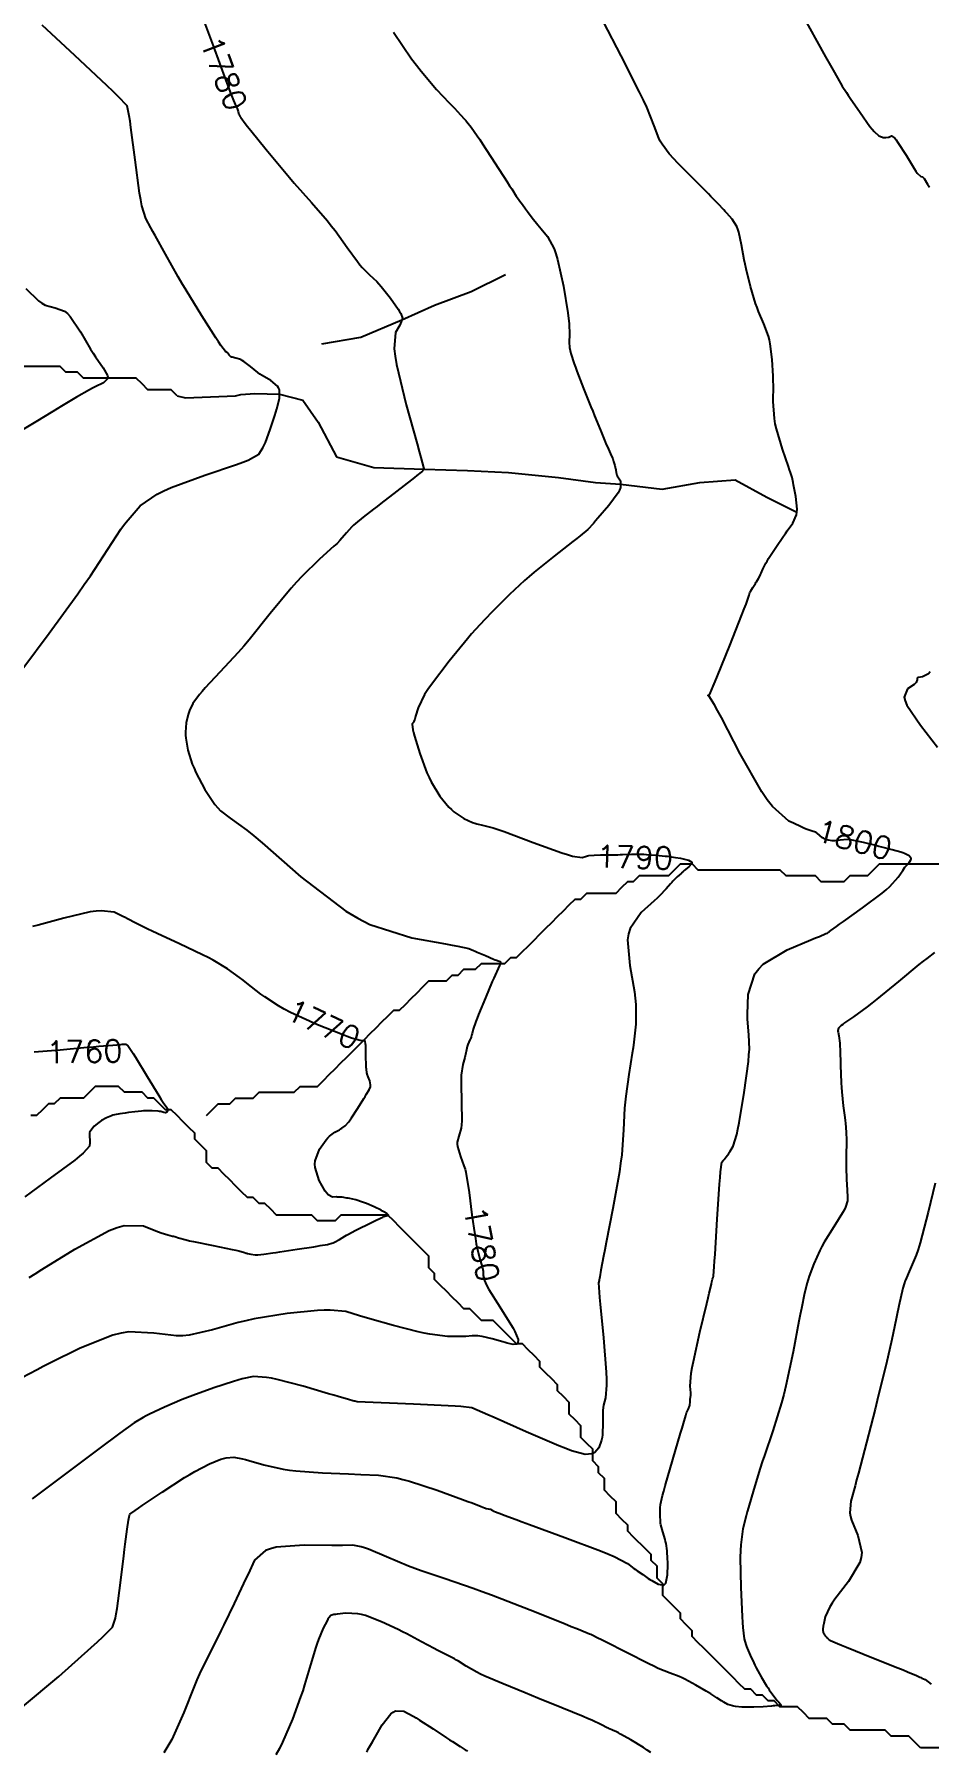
# Model space of a CAD drawing. Header units: metres. Extents: x 68 to 838477, y 94 to 1191015.
# Drawn here: x 838164.5 to 838317.3, y 1189919.7 to 1190212.8 of the extents above; entities that cross this region are included whole.
import ezdxf

# ---------------------------------------------------------------- set-up
doc = ezdxf.new("R2010")
doc.units = ezdxf.units.M
doc.header["$LTSCALE"] = 0.3
doc.layers.add('COTAS 10', color=1, linetype='Continuous')
doc.layers.add('DRENAJE', color=5, linetype='Continuous', lineweight=25)
doc.styles.get("Standard").update_dxf_attribs({"font": 'simplex.shx'})

msp = doc.modelspace()

# ---------------------------------------------------------------- linework, layer by layer
at = {"layer": 'COTAS 10'}
for points, elevation in [([(838192.97, 1190216.34), (838195.05, 1190210.83), (838197.19, 1190204.93), (838197.63, 1190203.75), (838198, 1190202.76), (838198.79, 1190200.83), (838199.08, 1190200.26), (838199.14, 1190200.12), (838199.18, 1190200), (838199.28, 1190199.66), (838199.36, 1190199.36), (838199.39, 1190199.26), (838199.44, 1190199.16), (838199.66, 1190198.74), (838199.77, 1190198.59), (838200.5, 1190197.6), (838200.93, 1190197.05), (838201.46, 1190196.39), (838204.08, 1190193.15), (838207.21, 1190189.38), (838208.05, 1190188.38), (838208.89, 1190187.41), (838211.84, 1190184.07), (838214.54, 1190180.96), (838215.21, 1190180.13), (838215.86, 1190179.3), (838217.95, 1190176.43), (838219.69, 1190174.01), (838220.11, 1190173.47), (838220.51, 1190172.99), (838221.76, 1190171.74), (838222.97, 1190170.59), (838223.35, 1190170.18), (838223.74, 1190169.73), (838225.3, 1190167.77), (838226.64, 1190165.89), (838226.89, 1190165.5), (838227.09, 1190165.15), (838227.37, 1190164.35), (838227.16, 1190163.7), (838227.04, 1190163.45), (838226.9, 1190163.17), (838226.2, 1190161.89), (838225.95, 1190159.09), (838226.1, 1190157.85), (838226.34, 1190156.41), (838228.01, 1190149.51), (838229.86, 1190142.87), (838230.21, 1190141.59), (838230.5, 1190140.55), (838230.98, 1190138.81), (838231.03, 1190138.67), (838231.04, 1190138.64), (838231.05, 1190138.62), (838231.09, 1190138.57), (838231.1, 1190138.54), (838231.09, 1190138.52), (838231.08, 1190138.5), (838230.99, 1190138.42), (838230.86, 1190138.3), (838230.82, 1190138.26), (838230.77, 1190138.22), (838230.58, 1190138.06), (838229.82, 1190137.45), (838229.41, 1190137.13), (838228.91, 1190136.74), (838226.42, 1190134.79), (838223.69, 1190132.66), (838223.04, 1190132.16), (838222.44, 1190131.69), (838220.65, 1190130.34), (838219.33, 1190129.26), (838219.01, 1190128.97), (838218.71, 1190128.68), (838217.83, 1190127.65), (838216.67, 1190126.34), (838216.2, 1190125.88), (838215.67, 1190125.37), (838213.22, 1190123.17), (838210.19, 1190120.24), (838209.29, 1190119.26), (838208.36, 1190118.22), (838204.78, 1190113.87), (838201.19, 1190109.42), (838200.25, 1190108.3), (838199.33, 1190107.25), (838196.2, 1190103.87), (838193.68, 1190101.21), (838193.15, 1190100.6), (838192.68, 1190100.05), (838191.58, 1190098.54), (838191, 1190097.34), (838190.87, 1190096.99), (838190.75, 1190096.62), (838190.4, 1190095.22), (838190.29, 1190093.61), (838190.31, 1190093.11), (838190.35, 1190092.59), (838190.71, 1190090.53), (838191.47, 1190088.17), (838191.77, 1190087.46), (838192.1, 1190086.73), (838193.62, 1190083.86), (838195.35, 1190081.27), (838195.83, 1190080.7), (838196.29, 1190080.2), (838197.94, 1190078.95), (838200.77, 1190076.91), (838201.98, 1190075.92), (838203.39, 1190074.75), (838210, 1190068.95), (838217.67, 1190063.08), (838219.74, 1190061.86), (838221.78, 1190060.81), (838228.96, 1190058.49), (838234.72, 1190057.49), (838235.87, 1190057.28), (838236.83, 1190057.1), (838238.69, 1190056.68), (838239.5, 1190056.35), (838239.79, 1190056.22), (838240.12, 1190056.08), (838241.55, 1190055.46), (838242.91, 1190054.88), (838243.19, 1190054.77), (838243.42, 1190054.67), (838243.91, 1190054.51), (838244.07, 1190054.46), (838244.09, 1190054.43), (838244.11, 1190054.41), (838244.13, 1190054.26), (838244.05, 1190054.01), (838244.01, 1190053.91), (838243.96, 1190053.8), (838243.71, 1190053.28), (838243.19, 1190052.14), (838242.97, 1190051.63), (838242.71, 1190051.05), (838241.53, 1190048.25), (838240.35, 1190045.4), (838240.11, 1190044.78), (838239.9, 1190044.24), (838239.44, 1190042.91), (838239.25, 1190042.18), (838239.21, 1190042.02), (838239.17, 1190041.88), (838239.08, 1190041.53), (838238.98, 1190041.26), (838238.95, 1190041.17), (838238.9, 1190041.08), (838238.71, 1190040.71), (838238.51, 1190040.26), (838238.46, 1190040.12), (838238.42, 1190039.97), (838238.3, 1190039.38), (838238.15, 1190038.6), (838238.08, 1190038.34), (838238.01, 1190038.06), (838237.68, 1190036.85), (838237.41, 1190035.04), (838237.38, 1190034.37), (838237.37, 1190033.64), (838237.46, 1190030.38), (838237.52, 1190027.24), (838237.48, 1190026.57), (838237.42, 1190025.99), (838237.02, 1190024.63), (838236.71, 1190023.62), (838236.72, 1190023.26), (838236.77, 1190022.87), (838237.26, 1190021.18), (838237.86, 1190019.59), (838237.97, 1190019.27), (838238.06, 1190019), (838238.21, 1190018.46), (838238.75, 1190015.01), (838239.24, 1190011.18), (838239.57, 1190008.92), (838239.82, 1190007.16), (838239.97, 1190006.26), (838240.12, 1190005.47), (838240.63, 1190003.43), (838241.02, 1190002.17), (838241.08, 1190001.88), (838241.13, 1190001.6), (838241.15, 1190000.81), (838241.41, 1190000), (838241.54, 1189999.61), (838241.81, 1189999.07), (838242.15, 1189998.45), (838244, 1189995.48), (838245.9, 1189992.47), (838246.27, 1189991.83), (838246.58, 1189991.26), (838247.14, 1189989.91), (838247.09, 1189989.28), (838247.02, 1189989.18), (838246.91, 1189989.1), (838246.3, 1189989.06), (838245.27, 1189989.29), (838244.9, 1189989.39), (838244.49, 1189989.49), (838242.72, 1189989.99), (838240.97, 1189990.42), (838240.58, 1189990.49), (838240.23, 1189990.53), (838239.28, 1189990.51), (838238.2, 1189990.41), (838237.77, 1189990.39), (838237.28, 1189990.39), (838235.04, 1189990.44), (838232.03, 1189990.79), (838231.06, 1189990.97), (838230.04, 1189991.19), (838225.84, 1189992.28), (838221.81, 1189993.46), (838220.03, 1189993.97), (838217.67, 1189994.66), (838215.02, 1189994.93), (838214, 1189994.91), (838212.86, 1189994.86), (838207.67, 1189994.32), (838202.06, 1189993.41), (838200.64, 1189993.12), (838199.29, 1189992.81), (838194.9, 1189991.55), (838190.93, 1189990.63), (838189.85, 1189990.54), (838188.76, 1189990.51), (838184.9, 1189991.01), (838180.64, 1189991.2), (838179.31, 1189990.98), (838177.91, 1189990.64), (838172.33, 1189988.44), (838167.14, 1189985.85), (838165.99, 1189985.27), (838164.97, 1189984.75), (838162.33, 1189983.34)], 1780), ([(838162.49, 1189927.19), (838168.65, 1189932.36), (838174.18, 1189937.29), (838175.28, 1189938.28), (838176.18, 1189939.12), (838177.87, 1189940.78), (838178.35, 1189942.31), (838178.49, 1189943.06), (838178.64, 1189943.95), (838179.22, 1189948.34), (838179.76, 1189952.98), (838179.89, 1189954.03), (838180.01, 1189954.97), (838180.34, 1189957.51), (838180.58, 1189959.04), (838180.64, 1189959.34), (838180.69, 1189959.59), (838180.82, 1189960.06), (838181.73, 1189960.72), (838182.27, 1189961.09), (838182.93, 1189961.54), (838186.34, 1189963.84), (838190.15, 1189966.31), (838191.06, 1189966.86), (838191.91, 1189967.36), (838194.44, 1189968.69), (838196.37, 1189969.44), (838196.83, 1189969.58), (838197.26, 1189969.68), (838198.58, 1189969.78), (838200.04, 1189969.52), (838200.57, 1189969.39), (838201.15, 1189969.24), (838203.7, 1189968.51), (838206.99, 1189967.77), (838208.05, 1189967.61), (838209.16, 1189967.47), (838213.7, 1189967.13), (838218.17, 1189966.95), (838220.25, 1189966.86), (838223.3, 1189966.73), (838226.4, 1189966.27), (838227.44, 1189966.02), (838228.57, 1189965.72), (838233.3, 1189964.17), (838237.65, 1189962.59), (838238.53, 1189962.26), (838239.28, 1189961.98), (838240.83, 1189961.38), (838241.4, 1189961.14), (838241.54, 1189961.1), (838241.66, 1189961.06), (838242.02, 1189960.98), (838242.28, 1189960.94), (838242.35, 1189960.92), (838242.41, 1189960.9), (838242.6, 1189960.8), (838242.81, 1189960.68), (838242.88, 1189960.65), (838242.96, 1189960.61), (838243.28, 1189960.49), (838243.72, 1189960.32), (838243.88, 1189960.26), (838244.04, 1189960.2), (838244.74, 1189959.92), (838246.8, 1189959.15), (838247.83, 1189958.77), (838249.05, 1189958.32), (838255.09, 1189956.11), (838261.19, 1189953.79), (838262.45, 1189953.28), (838263.52, 1189952.82), (838265.83, 1189951.62), (838266.89, 1189950.82), (838267.17, 1189950.61), (838267.45, 1189950.41), (838268.4, 1189949.74), (838269.36, 1189949.11), (838269.65, 1189948.93), (838269.94, 1189948.75), (838271.07, 1189948.11), (838272.02, 1189947.96), (838272.21, 1189948.1), (838272.37, 1189948.31), (838272.65, 1189949.72), (838272.69, 1189951.5), (838272.68, 1189951.95), (838272.67, 1189952.38), (838272.58, 1189953.79), (838272.39, 1189955.06), (838272.31, 1189955.42), (838272.23, 1189955.77), (838271.87, 1189957.03), (838271.53, 1189958.23), (838271.47, 1189958.54), (838271.43, 1189958.84), (838271.37, 1189959.85), (838271.4, 1189960.72), (838271.41, 1189960.93), (838271.41, 1189961.13), (838271.45, 1189961.74), (838271.79, 1189963.24), (838271.99, 1189963.99), (838272.25, 1189964.9), (838273.56, 1189969.4), (838274.89, 1189973.89), (838275.16, 1189974.78), (838275.37, 1189975.53), (838275.77, 1189976.94), (838275.9, 1189977.38), (838275.94, 1189977.5), (838275.99, 1189977.62), (838276.21, 1189978.06), (838276.41, 1189978.5), (838276.44, 1189978.62), (838276.47, 1189978.75), (838276.51, 1189979.19), (838276.51, 1189979.58), (838276.52, 1189979.67), (838276.53, 1189979.76), (838276.59, 1189979.99), (838276.63, 1189980.4), (838276.63, 1189980.59), (838276.62, 1189980.82), (838276.53, 1189981.94), (838276.7, 1189984.17), (838276.85, 1189985.1), (838277.06, 1189986.17), (838278.18, 1189991.18), (838279.34, 1189996.03), (838279.58, 1189997), (838279.77, 1189997.8), (838280.13, 1189999.36), (838280.22, 1189999.79), (838280.25, 1189999.89), (838280.27, 1189999.98), (838280.28, 1190000), (838280.34, 1190000.21), (838280.41, 1190000.39), (838280.42, 1190000.44), (838280.44, 1190000.5), (838280.49, 1190000.72), (838280.62, 1190002.35), (838280.69, 1190003.3), (838280.76, 1190004.46), (838281.14, 1190010.45), (838281.53, 1190016.43), (838281.62, 1190017.59), (838281.71, 1190018.54), (838281.94, 1190020.18), (838282.16, 1190020.47), (838282.24, 1190020.57), (838282.32, 1190020.67), (838282.68, 1190021.11), (838283.1, 1190021.69), (838283.23, 1190021.88), (838283.36, 1190022.08), (838283.87, 1190022.95), (838284.48, 1190024.93), (838284.68, 1190025.84), (838284.89, 1190026.91), (838285.75, 1190032.08), (838286.45, 1190037.37), (838286.56, 1190038.51), (838286.63, 1190039.51), (838286.56, 1190041.95), (838286.36, 1190043.94), (838286.33, 1190044.65), (838286.33, 1190045.44), (838286.43, 1190048.85), (838287.57, 1190052.37), (838288.22, 1190053.23), (838289.01, 1190054.02), (838293.08, 1190056.46), (838297.14, 1190058.15), (838297.93, 1190058.48), (838298.58, 1190058.75), (838299.71, 1190059.22), (838299.89, 1190059.29), (838299.93, 1190059.31), (838299.97, 1190059.33), (838300.1, 1190059.41), (838300.24, 1190059.51), (838300.29, 1190059.55), (838300.33, 1190059.59), (838300.54, 1190059.76), (838301.51, 1190060.46), (838302.04, 1190060.84), (838302.68, 1190061.3), (838305.93, 1190063.61), (838309.29, 1190066.14), (838310, 1190066.73), (838310.62, 1190067.28), (838312.04, 1190068.88), (838312.81, 1190070.03), (838313.01, 1190070.3), (838313.2, 1190070.55), (838313.85, 1190071.26), (838314.23, 1190071.8), (838314.26, 1190071.94), (838314.24, 1190072.07), (838313.9, 1190072.49), (838313.11, 1190072.89), (838312.82, 1190073), (838312.49, 1190073.11), (838311.04, 1190073.53), (838309.27, 1190073.98), (838308.75, 1190074.12), (838308.21, 1190074.26), (838306.12, 1190074.79), (838304.18, 1190075.19), (838303.73, 1190075.25), (838303.32, 1190075.28), (838302.13, 1190075.21), (838301.23, 1190075.07), (838301, 1190075.06), (838300.78, 1190075.06), (838300.06, 1190075.17), (838299.44, 1190075.42), (838299.29, 1190075.5), (838299.14, 1190075.6), (838298.66, 1190076), (838298.2, 1190076.39), (838298.06, 1190076.48), (838297.91, 1190076.55), (838297.33, 1190076.74), (838296.34, 1190077.08), (838295.94, 1190077.25), (838295.48, 1190077.45), (838294.15, 1190078.08), (838293.35, 1190078.45), (838290.57, 1190080.95), (838289.69, 1190082.09), (838288.78, 1190083.43), (838285.08, 1190089.91), (838281.84, 1190096.16), (838281.2, 1190097.35), (838280.68, 1190098.31), (838279.73, 1190099.84), (838279.57, 1190099.86), (838279.56, 1190099.87), (838279.55, 1190099.88), (838279.59, 1190099.93), (838279.71, 1190100), (838279.74, 1190100.02), (838279.77, 1190100.04), (838279.87, 1190100.14), (838280.45, 1190101.48), (838280.79, 1190102.29), (838281.19, 1190103.28), (838283.27, 1190108.45), (838285.34, 1190113.65), (838285.74, 1190114.68), (838286.06, 1190115.52), (838286.6, 1190117.05), (838286.72, 1190117.46), (838286.79, 1190117.6), (838286.86, 1190117.75), (838287.23, 1190118.36), (838287.65, 1190119), (838287.75, 1190119.17), (838287.85, 1190119.33), (838288.18, 1190119.86), (838288.47, 1190120.41), (838288.55, 1190120.58), (838288.63, 1190120.76), (838288.92, 1190121.46), (838289.44, 1190122.48), (838289.66, 1190122.86), (838289.92, 1190123.28), (838291.14, 1190125.15), (838292.46, 1190127.09), (838292.79, 1190127.56), (838293.1, 1190128), (838294.07, 1190129.34), (838294.67, 1190130.73), (838294.74, 1190131.2), (838294.77, 1190131.71), (838294.56, 1190133.88), (838294.18, 1190135.86), (838294.1, 1190136.25), (838294.04, 1190136.56), (838293.93, 1190137.15), (838293.66, 1190137.97), (838293.5, 1190138.44), (838293.3, 1190139.01), (838292.26, 1190141.95), (838291.24, 1190145.41), (838291.05, 1190146.31), (838290.9, 1190147.18), (838290.71, 1190150.09), (838290.73, 1190152.86), (838290.71, 1190153.64), (838290.69, 1190154.42), (838290.54, 1190157.27), (838290.19, 1190159.95), (838290.04, 1190160.62), (838289.87, 1190161.26), (838289.09, 1190163.35), (838288.18, 1190165.48), (838287.93, 1190166.15), (838287.69, 1190166.87), (838286.83, 1190169.75), (838286.08, 1190172.75), (838285.91, 1190173.54), (838285.75, 1190174.3), (838285.29, 1190176.88), (838284.82, 1190179.04), (838284.65, 1190179.54), (838284.47, 1190179.99), (838283.68, 1190181.27), (838282.77, 1190182.28), (838282.51, 1190182.56), (838282.24, 1190182.84), (838281.27, 1190183.89), (838280.07, 1190185.14), (838279.66, 1190185.55), (838279.22, 1190185.99), (838277.37, 1190187.83), (838275.43, 1190189.77), (838274.95, 1190190.27), (838274.48, 1190190.75), (838272.95, 1190192.39), (838271.71, 1190194.06), (838271.41, 1190194.56), (838271.14, 1190195.09), (838270.34, 1190197.17), (838269.09, 1190200.35), (838268.53, 1190201.58), (838267.88, 1190202.95), (838264.75, 1190209.14), (838261.72, 1190214.93)], 1800), ([(838162.54, 1190104.48), (838167.02, 1190110.52), (838171.9, 1190117.24), (838173.03, 1190118.85), (838174.07, 1190120.35), (838177.02, 1190124.86), (838179.29, 1190128.31), (838179.9, 1190129.15), (838180.5, 1190129.92), (838182.58, 1190132.28), (838185.5, 1190134.3), (838186.62, 1190134.86), (838187.88, 1190135.43), (838193.59, 1190137.5), (838199.02, 1190139.32), (838200.11, 1190139.73), (838201.03, 1190140.1), (838202.84, 1190141.11), (838203.54, 1190142.22), (838203.75, 1190142.65), (838203.96, 1190143.13), (838204.8, 1190145.32), (838205.57, 1190147.69), (838205.75, 1190148.28), (838205.91, 1190148.84), (838206.36, 1190150.64), (838206.35, 1190152.09), (838206.21, 1190152.43), (838206.02, 1190152.75), (838204.87, 1190153.7), (838203.41, 1190154.54), (838203.03, 1190154.79), (838202.65, 1190155.05), (838201.39, 1190156.07), (838200.28, 1190156.94), (838200.01, 1190157.12), (838199.75, 1190157.26), (838198.93, 1190157.52), (838198.31, 1190157.65), (838198.18, 1190157.7), (838198.06, 1190157.76), (838197.75, 1190158.04), (838197.54, 1190158.34), (838197.47, 1190158.41), (838197.41, 1190158.47), (838197.14, 1190158.66), (838196.36, 1190159.68), (838195.96, 1190160.27), (838195.48, 1190160.99), (838193.11, 1190164.71), (838190.4, 1190169.13), (838189.71, 1190170.29), (838189.04, 1190171.42), (838186.87, 1190175.29), (838185.14, 1190178.46), (838184.75, 1190179.16), (838184.41, 1190179.78), (838183.52, 1190181.36), (838182.86, 1190183.54), (838182.66, 1190184.54), (838182.46, 1190185.71), (838181.7, 1190191.36), (838181, 1190196.9), (838180.84, 1190197.99), (838180.7, 1190198.9), (838180.33, 1190200.62), (838178.81, 1190202.22), (838177.94, 1190203.07), (838176.88, 1190204.08), (838171.43, 1190209.19), (838165.81, 1190214.4)], 1770), ([(838295.47, 1190216.49), (838299.63, 1190208.99), (838300.46, 1190207.5), (838301.15, 1190206.27), (838302.47, 1190203.97), (838303.19, 1190202.89), (838303.49, 1190202.43), (838303.85, 1190201.91), (838305.53, 1190199.44), (838307.23, 1190197.06), (838307.6, 1190196.59), (838307.92, 1190196.2), (838308.72, 1190195.46), (838309.22, 1190195.28), (838309.35, 1190195.25), (838309.48, 1190195.22), (838309.94, 1190195.18), (838310.36, 1190195.23), (838310.47, 1190195.25), (838310.57, 1190195.29), (838310.9, 1190195.46), (838311.47, 1190195.08), (838311.72, 1190194.77), (838312.01, 1190194.36), (838313.38, 1190192.16), (838314.76, 1190189.9), (838315.05, 1190189.47), (838315.31, 1190189.12), (838315.89, 1190188.55), (838316.17, 1190188.47), (838316.23, 1190188.43), (838316.29, 1190188.39), (838316.46, 1190188.17), (838317.05, 1190187.21), (838317.38, 1190186.7)], 1810), ([(838225.84, 1190213.21), (838228.94, 1190208.65), (838229.75, 1190207.55), (838230.54, 1190206.52), (838233.2, 1190203.4), (838235.37, 1190201.12), (838235.84, 1190200.62), (838236.25, 1190200.18), (838237.29, 1190199.08), (838237.97, 1190198.31), (838238.17, 1190198.09), (838238.36, 1190197.86), (838239.08, 1190196.97), (838240.14, 1190195.47), (838240.56, 1190194.85), (838241.03, 1190194.14), (838243.17, 1190190.85), (838245.24, 1190187.62), (838245.66, 1190186.96), (838246.03, 1190186.4), (838246.82, 1190185.2), (838247.21, 1190184.65), (838247.33, 1190184.49), (838247.44, 1190184.33), (838247.85, 1190183.73), (838248.36, 1190183.02), (838248.53, 1190182.78), (838248.72, 1190182.53), (838249.53, 1190181.48), (838250.48, 1190180.29), (838250.76, 1190179.95), (838251.05, 1190179.6), (838252.15, 1190178.31), (838253.26, 1190176.2), (838253.56, 1190175.33), (838253.85, 1190174.35), (838254.85, 1190169.78), (838255.6, 1190165.24), (838255.73, 1190164.28), (838255.82, 1190163.44), (838255.89, 1190161.47), (838255.83, 1190160.28), (838255.85, 1190159.94), (838255.88, 1190159.59), (838255.93, 1190159.33), (838256.14, 1190158.29), (838256.68, 1190156.56), (838256.9, 1190155.95), (838257.15, 1190155.27), (838258.29, 1190152.33), (838259.55, 1190149.22), (838259.87, 1190148.43), (838260.17, 1190147.67), (838261.17, 1190145.22), (838262, 1190143.23), (838262.19, 1190142.77), (838262.37, 1190142.35), (838262.9, 1190141.17), (838263.28, 1190140.31), (838263.37, 1190140.09), (838263.44, 1190139.88), (838263.65, 1190139.19), (838263.77, 1190138.61), (838263.79, 1190138.48), (838263.81, 1190138.35), (838263.85, 1190137.96), (838263.97, 1190137.54), (838264.04, 1190137.4), (838264.13, 1190137.24), (838264.59, 1190136.54), (838264.64, 1190135.42), (838264.47, 1190134.99), (838264.21, 1190134.5), (838262.61, 1190132.32), (838260.76, 1190130.17), (838260.35, 1190129.71), (838259.98, 1190129.29), (838259.01, 1190128.27), (838257.71, 1190127.17), (838257.14, 1190126.71), (838256.48, 1190126.18), (838253.31, 1190123.71), (838249.85, 1190120.94), (838249, 1190120.22), (838248.19, 1190119.51), (838245.68, 1190117.15), (838243.68, 1190115.14), (838243.21, 1190114.67), (838242.76, 1190114.22), (838241.43, 1190112.9), (838239.82, 1190111.14), (838239.19, 1190110.41), (838238.5, 1190109.58), (838235.34, 1190105.75), (838232.31, 1190101.79), (838231.69, 1190100.89), (838231.16, 1190100.06), (838230.04, 1190097.79), (838229.62, 1190096.38), (838229.53, 1190096.1), (838229.46, 1190095.87), (838229.31, 1190095.45), (838229.24, 1190095.32), (838229.21, 1190095.27), (838229.18, 1190095.21), (838229.04, 1190094.97), (838229.14, 1190094.04), (838229.26, 1190093.55), (838229.42, 1190092.97), (838230.33, 1190090.01), (838231.56, 1190086.7), (838231.93, 1190085.89), (838232.3, 1190085.12), (838233.74, 1190082.71), (838235.28, 1190080.83), (838235.72, 1190080.41), (838236.17, 1190080.01), (838237.83, 1190078.91), (838239.36, 1190078.22), (838239.72, 1190078.08), (838240.05, 1190077.97), (838241.04, 1190077.76), (838242.86, 1190077.28), (838243.72, 1190076.99), (838244.73, 1190076.64), (838249.68, 1190074.81), (838254.59, 1190073.04), (838255.58, 1190072.72), (838256.09, 1190072.57), (838256.41, 1190072.48), (838258.08, 1190072.24), (838258.78, 1190072.46), (838259, 1190072.5), (838259.23, 1190072.54), (838260.14, 1190072.64), (838261.17, 1190072.68), (838261.46, 1190072.69), (838261.76, 1190072.69), (838262.9, 1190072.7), (838264.16, 1190072.7), (838264.54, 1190072.71), (838264.94, 1190072.72), (838266.49, 1190072.77), (838268.13, 1190072.78), (838268.59, 1190072.77), (838269.06, 1190072.76), (838270.73, 1190072.64), (838272.26, 1190072.48), (838272.62, 1190072.44), (838272.96, 1190072.4), (838273.98, 1190072.25), (838274.84, 1190072.09), (838275.08, 1190072.04), (838275.33, 1190071.99), (838276.22, 1190071.76), (838276.78, 1190071.45), (838276.82, 1190071.33), (838276.8, 1190071.2), (838276.31, 1190070.64), (838275.49, 1190069.98), (838275.27, 1190069.8), (838275.06, 1190069.61), (838275.01, 1190069.57), (838274.61, 1190069.2), (838274.31, 1190068.92), (838273.57, 1190068.18), (838273.37, 1190067.96), (838273.16, 1190067.73), (838272.41, 1190066.87), (838271.29, 1190065.7), (838270.85, 1190065.29), (838270.36, 1190064.83), (838268.12, 1190062.86), (838266.25, 1190060.1), (838265.98, 1190059.16), (838265.83, 1190058.14), (838266.19, 1190053.78), (838267, 1190049.29), (838267.14, 1190048.18), (838267.23, 1190047.12), (838267.23, 1190043.78), (838266.88, 1190040.66), (838266.76, 1190039.74), (838266.63, 1190038.8), (838266.05, 1190035.19), (838265.51, 1190031.45), (838265.41, 1190030.42), (838265.32, 1190029.4), (838265.14, 1190025.73), (838264.82, 1190021.45), (838264.64, 1190020.04), (838264.42, 1190018.53), (838263.32, 1190012.26), (838262.17, 1190006.45), (838261.93, 1190005.22), (838261.73, 1190004.16), (838261.27, 1190001.72), (838261.07, 1190000.58), (838261.02, 1190000.33), (838260.98, 1190000.12), (838260.95, 1190000), (838260.87, 1189999.61), (838260.95, 1189997.98), (838261.03, 1189997.06), (838261.13, 1189995.94), (838261.69, 1189990.21), (838262.17, 1189984.34), (838262.23, 1189983.14), (838262.25, 1189982.12), (838262.04, 1189979.95), (838261.71, 1189978.71), (838261.65, 1189978.27), (838261.61, 1189977.79), (838261.58, 1189975.73), (838261.53, 1189973.65), (838261.47, 1189973.16), (838261.39, 1189972.72), (838260.94, 1189971.43), (838260.23, 1189970.62), (838259.98, 1189970.48), (838259.72, 1189970.37), (838258.59, 1189970.25), (838256.27, 1189970.9), (838255.25, 1189971.28), (838254.08, 1189971.75), (838248.48, 1189974.16), (838243.03, 1189976.58), (838241.93, 1189977.06), (838241.02, 1189977.46), (838239.24, 1189978.22), (838237.35, 1189978.45), (838236.37, 1189978.52), (838235.18, 1189978.59), (838229.24, 1189978.88), (838219.65, 1189979.28), (838219.25, 1189979.35), (838219.1, 1189979.38), (838218.92, 1189979.43), (838218.14, 1189979.65), (838216.4, 1189980.16), (838215.63, 1189980.39), (838214.72, 1189980.65), (838210.4, 1189981.91), (838205.96, 1189983.08), (838204.99, 1189983.28), (838204.12, 1189983.44), (838201.91, 1189983.57), (838199.97, 1189983.16), (838199.27, 1189982.96), (838198.51, 1189982.74), (838195.17, 1189981.66), (838191.58, 1189980.36), (838190.65, 1189980), (838189.74, 1189979.65), (838186.71, 1189978.35), (838184.19, 1189977.16), (838183.6, 1189976.86), (838183.07, 1189976.58), (838181.54, 1189975.67), (838179.08, 1189973.9), (838177.96, 1189973.07), (838176.64, 1189972.09), (838170.28, 1189967.32), (838164.15, 1189962.67)], 1790), ([(838163.02, 1190169.38), (838165.23, 1190167.29), (838165.79, 1190166.9), (838166.32, 1190166.58), (838168.05, 1190166.12), (838169.67, 1190165.52), (838170.14, 1190165.13), (838170.61, 1190164.63), (838172.39, 1190162), (838174.1, 1190159.06), (838174.52, 1190158.37), (838174.94, 1190157.73), (838176.26, 1190155.86), (838177, 1190154.54), (838177.04, 1190154.25), (838177.01, 1190153.98), (838176.3, 1190153.29), (838174.88, 1190152.61), (838174.4, 1190152.36), (838173.89, 1190152.08), (838171.7, 1190150.83), (838169.15, 1190149.32), (838168.4, 1190148.88), (838167.64, 1190148.42), (838164.73, 1190146.65), (838162.19, 1190145.11)], 1760), ([(838317.5, 1190103.93), (838317.21, 1190103.62), (838316.21, 1190103.1), (838315.5, 1190102.99), (838315.38, 1190102.94), (838315.29, 1190102.88), (838315.26, 1190102.58), (838315.12, 1190102.12), (838314.97, 1190101.97), (838314.76, 1190101.79), (838313.61, 1190101.06), (838313.05, 1190099.6), (838313.22, 1190098.97), (838313.54, 1190098.25), (838315.86, 1190094.83), (838318.77, 1190091.07)], 1810), ([(838163.63, 1190000.52), (838164.63, 1190001.13), (838165.8, 1190001.85), (838171.42, 1190005.34), (838177.3, 1190008.5), (838178.64, 1190009.01), (838179.84, 1190009.36), (838183.12, 1190009.34), (838185.24, 1190008.47), (838185.72, 1190008.28), (838186.15, 1190008.13), (838187.28, 1190007.78), (838188.07, 1190007.58), (838188.27, 1190007.53), (838188.47, 1190007.47), (838189.14, 1190007.24), (838190.43, 1190006.9), (838191.01, 1190006.77), (838191.7, 1190006.62), (838195.02, 1190005.94), (838198.26, 1190005.29), (838198.89, 1190005.15), (838199.42, 1190005.04), (838200.38, 1190004.78), (838200.69, 1190004.66), (838200.8, 1190004.63), (838200.93, 1190004.59), (838201.48, 1190004.47), (838202.2, 1190004.39), (838202.43, 1190004.39), (838202.68, 1190004.39), (838203.68, 1190004.47), (838205.21, 1190004.68), (838205.79, 1190004.76), (838206.44, 1190004.86), (838209.36, 1190005.31), (838212.21, 1190005.75), (838212.81, 1190005.84), (838213.34, 1190005.93), (838214.58, 1190006.12), (838215.33, 1190006.33), (838215.55, 1190006.41), (838215.77, 1190006.51), (838216.61, 1190007), (838217.55, 1190007.57), (838217.83, 1190007.74), (838218.13, 1190007.91), (838219.3, 1190008.52), (838220.57, 1190009.16), (838220.93, 1190009.33), (838221.29, 1190009.51), (838222.63, 1190010.16), (838223.76, 1190010.7), (838223.99, 1190010.81), (838224.19, 1190010.89), (838224.6, 1190011.05), (838224.76, 1190011.08), (838224.8, 1190011.08), (838224.83, 1190011.09), (838224.94, 1190011.1), (838224.96, 1190011.16), (838224.94, 1190011.19), (838224.9, 1190011.23), (838224.68, 1190011.42), (838224.18, 1190011.73), (838223.96, 1190011.85), (838223.72, 1190011.98), (838222.56, 1190012.54), (838221.25, 1190013.12), (838220.9, 1190013.25), (838220.57, 1190013.38), (838219.41, 1190013.73), (838218.38, 1190013.97), (838218.12, 1190014.02), (838217.87, 1190014.07), (838217.08, 1190014.19), (838216.39, 1190014.24), (838216.21, 1190014.24), (838216.03, 1190014.25), (838215.4, 1190014.22), (838214.68, 1190014.63), (838214.45, 1190014.9), (838214.19, 1190015.25), (838213.14, 1190017.08), (838212.45, 1190019.29), (838212.42, 1190019.87), (838212.46, 1190020.44), (838213.2, 1190022.41), (838214.33, 1190024), (838214.62, 1190024.34), (838214.9, 1190024.64), (838215.82, 1190025.34), (838216.61, 1190025.74), (838216.8, 1190025.86), (838216.99, 1190025.97), (838217.57, 1190026.38), (838218.21, 1190027.09), (838218.44, 1190027.4), (838218.68, 1190027.75), (838219.73, 1190029.39), (838220.76, 1190031.06), (838220.98, 1190031.42), (838221.18, 1190031.74), (838221.7, 1190032.52), (838221.93, 1190033.07), (838221.94, 1190033.24), (838221.94, 1190033.41), (838221.77, 1190034.1), (838221.51, 1190034.75), (838221.45, 1190034.91), (838221.4, 1190035.05), (838221.28, 1190035.45), (838221.21, 1190036.08), (838221.19, 1190036.37), (838221.18, 1190036.7), (838221.14, 1190038.29), (838221.1, 1190039.84), (838221.09, 1190040.14), (838221.07, 1190040.39), (838220.99, 1190040.84), (838220.8, 1190040.91), (838220.71, 1190040.93), (838220.61, 1190040.94), (838220.12, 1190040.97), (838218.65, 1190041.39), (838217.93, 1190041.65), (838217.08, 1190041.97), (838212.86, 1190043.66), (838208.27, 1190045.74), (838207.18, 1190046.31), (838206.17, 1190046.88), (838203.86, 1190048.44), (838203.17, 1190048.91), (838200.79, 1190050.79), (838200.16, 1190051.26), (838199.55, 1190051.72), (838197.47, 1190053.2), (838195.01, 1190054.68), (838194.16, 1190055.14), (838193.24, 1190055.61), (838189.31, 1190057.47), (838185.49, 1190059.22), (838184.63, 1190059.62), (838183.87, 1190059.98), (838181.84, 1190061), (838180.39, 1190061.76), (838179.99, 1190061.97), (838179.59, 1190062.17), (838178.12, 1190062.88), (838175.91, 1190063.14), (838175.04, 1190063.07), (838174.05, 1190062.93), (838169.55, 1190061.88), (838165.12, 1190060.68), (838164.17, 1190060.44)], 1770), ([(838318.27, 1190056), (838316.92, 1190055), (838316.3, 1190054.51), (838315.58, 1190053.93), (838312.1, 1190051.07), (838308.39, 1190048.04), (838307.52, 1190047.36), (838306.72, 1190046.74), (838304.41, 1190045.04), (838302.88, 1190043.96), (838302.58, 1190043.73), (838302.32, 1190043.53), (838301.84, 1190043.05), (838301.75, 1190042.67), (838301.76, 1190042.54), (838301.77, 1190042.39), (838301.9, 1190041.75), (838302.07, 1190040.53), (838302.1, 1190040.02), (838302.13, 1190039.44), (838302.2, 1190036.73), (838302.3, 1190033.73), (838302.34, 1190032.96), (838302.4, 1190032.23), (838302.66, 1190029.84), (838302.94, 1190027.82), (838303, 1190027.31), (838303.05, 1190026.84), (838303.17, 1190025.33), (838303.22, 1190023.97), (838303.22, 1190023.59), (838303.22, 1190023.21), (838303.18, 1190021.81), (838303.15, 1190020.25), (838303.15, 1190019.77), (838303.16, 1190019.27), (838303.24, 1190017.28), (838303.33, 1190015.43), (838303.35, 1190015.01), (838303.36, 1190014.63), (838303.39, 1190013.61), (838303.03, 1190012.48), (838302.81, 1190012.02), (838302.53, 1190011.51), (838301.06, 1190009.14), (838299.42, 1190006.5), (838299.03, 1190005.8), (838298.67, 1190005.12), (838297.61, 1190002.81), (838296.83, 1190000.7), (838296.65, 1190000.15), (838296.6, 1190000), (838296.49, 1189999.61), (838296.03, 1189997.79), (838295.52, 1189995.21), (838295.33, 1189994.19), (838295.1, 1189993.04), (838294.1, 1189987.79), (838292.87, 1189982.01), (838292.5, 1189980.53), (838292.11, 1189979.1), (838290.64, 1189974.33), (838289.19, 1189970.09), (838288.83, 1189968.99), (838288.49, 1189967.93), (838287.37, 1189964.33), (838286.47, 1189961.23), (838286.26, 1189960.47), (838286.06, 1189959.76), (838285.49, 1189957.56), (838285.15, 1189954.86), (838285.11, 1189953.84), (838285.08, 1189952.69), (838285.17, 1189947.56), (838285.39, 1189942.61), (838285.45, 1189941.59), (838285.52, 1189940.71), (838285.75, 1189938.79), (838286.05, 1189937.79), (838286.15, 1189937.49), (838286.26, 1189937.18), (838286.74, 1189935.99), (838287.36, 1189934.66), (838287.56, 1189934.26), (838287.78, 1189933.85), (838288.66, 1189932.27), (838289.57, 1189930.75), (838289.81, 1189930.39), (838290.03, 1189930.05), (838290.79, 1189929.01), (838291.4, 1189928.26), (838291.54, 1189928.1), (838291.66, 1189927.97), (838291.95, 1189927.64), (838292.03, 1189927.48), (838292, 1189927.45), (838291.96, 1189927.42), (838291.65, 1189927.37), (838290.97, 1189927.33), (838290.7, 1189927.31), (838290.39, 1189927.29), (838288.96, 1189927.19), (838287.38, 1189927.11), (838286.98, 1189927.1), (838286.59, 1189927.1), (838285.31, 1189927.11), (838284.24, 1189927.22), (838283.98, 1189927.27), (838283.73, 1189927.32), (838282.97, 1189927.59), (838282.28, 1189927.96), (838282.08, 1189928.08), (838281.87, 1189928.2), (838281.08, 1189928.72), (838280.04, 1189929.39), (838279.67, 1189929.62), (838279.26, 1189929.86), (838277.5, 1189930.89), (838275.62, 1189931.89), (838275.13, 1189932.12), (838274.66, 1189932.33), (838273.1, 1189932.92), (838271.06, 1189933.73), (838270.3, 1189934.09), (838269.44, 1189934.49), (838265.62, 1189936.42), (838262.04, 1189938.27), (838261.34, 1189938.63), (838260.77, 1189938.92), (838259.76, 1189939.43), (838259.52, 1189939.53), (838259.34, 1189939.6), (838258.94, 1189939.76), (838257.17, 1189940.47), (838256.21, 1189940.85), (838255.05, 1189941.32), (838249.18, 1189943.66), (838242.58, 1189946.22), (838240.96, 1189946.82), (838239.43, 1189947.38), (838234.65, 1189949.01), (838230.56, 1189950.4), (838229.47, 1189950.8), (838228.39, 1189951.22), (838224.65, 1189952.79), (838221.55, 1189954.09), (838220.89, 1189954.33), (838220.31, 1189954.52), (838218.91, 1189954.77), (838217.11, 1189954.72), (838216.27, 1189954.71), (838215.3, 1189954.71), (838210.56, 1189954.75), (838205.81, 1189954.41), (838204.83, 1189954.17), (838203.98, 1189953.86), (838202.1, 1189952.23), (838200.99, 1189949.85), (838200.62, 1189949.07), (838200.23, 1189948.24), (838198.6, 1189944.81), (838196.85, 1189941.2), (838196.39, 1189940.25), (838195.93, 1189939.32), (838194.33, 1189936.18), (838192.73, 1189932.83), (838192.27, 1189931.77), (838191.8, 1189930.66), (838190.03, 1189926.18), (838187.97, 1189921.61), (838187.31, 1189920.44), (838186.63, 1189919.3)], 1810), ([(838164.47, 1190039.03), (838168.89, 1190039.4), (838173.54, 1190039.81), (838174.58, 1190039.9), (838175.49, 1190039.98), (838177.88, 1190040.19), (838179.24, 1190040.3), (838179.5, 1190040.32), (838179.72, 1190040.33), (838180.13, 1190040.32), (838180.24, 1190040.27), (838180.28, 1190040.25), (838180.32, 1190040.22), (838180.46, 1190040.13), (838181.06, 1190039.26), (838181.38, 1190038.74), (838181.77, 1190038.11), (838183.76, 1190034.83), (838185.76, 1190031.55), (838186.16, 1190030.91), (838186.49, 1190030.39), (838187.11, 1190029.5), (838187.24, 1190029.34), (838187.25, 1190029.28), (838187.26, 1190029.22), (838187.21, 1190028.93), (838187.05, 1190028.69), (838186.99, 1190028.66), (838186.92, 1190028.64), (838186.6, 1190028.7), (838186.08, 1190028.84), (838185.87, 1190028.86), (838185.64, 1190028.89), (838184.61, 1190028.95), (838183.43, 1190028.96), (838183.11, 1190028.94), (838182.79, 1190028.92), (838181.66, 1190028.81), (838180.58, 1190028.66), (838180.3, 1190028.62), (838180.02, 1190028.58), (838179.07, 1190028.45), (838178.17, 1190028.26), (838177.92, 1190028.19), (838177.67, 1190028.12), (838176.79, 1190027.77), (838175.94, 1190027.3), (838175.71, 1190027.15), (838175.49, 1190026.99), (838174.71, 1190026.33), (838174.12, 1190025.62), (838174.02, 1190025.43), (838173.94, 1190025.24), (838173.89, 1190024.57), (838173.97, 1190023.92), (838173.98, 1190023.74), (838173.98, 1190023.57), (838173.94, 1190022.95), (838172.86, 1190021.74), (838172.2, 1190021.19), (838171.4, 1190020.54), (838167.21, 1190017.44), (838162.86, 1190014.28)], 1760), ([(838318.37, 1190016.63), (838317.16, 1190011.64), (838315.78, 1190006.4), (838315.44, 1190005.27), (838315.12, 1190004.29), (838314.11, 1190001.89), (838313.27, 1190000.03), (838313.26, 1190000), (838313.06, 1189999.39), (838312.85, 1189998.68), (838312.15, 1189995.66), (838311.42, 1189992.06), (838311.19, 1189990.99), (838310.95, 1189989.89), (838309.97, 1189985.66), (838308.82, 1189980.92), (838308.46, 1189979.49), (838308.09, 1189978.02), (838306.62, 1189972.3), (838305.25, 1189967.1), (838304.94, 1189965.96), (838304.67, 1189964.94), (838303.94, 1189962.3), (838303.81, 1189960.31), (838303.91, 1189959.69), (838304.08, 1189959.04), (838305.18, 1189956.45), (838305.85, 1189953.55), (838305.73, 1189952.7), (838305.49, 1189951.83), (838303.55, 1189948.55), (838301.25, 1189945.55), (838300.78, 1189944.87), (838300.39, 1189944.25), (838299.59, 1189942.52), (838299.33, 1189941.39), (838299.28, 1189941.15), (838299.24, 1189940.93), (838299.19, 1189940.41), (838299.2, 1189940.14), (838299.2, 1189940.09), (838299.21, 1189940.04), (838299.22, 1189939.93), (838299.23, 1189939.88), (838299.25, 1189939.84), (838299.27, 1189939.78), (838299.31, 1189939.71), (838299.32, 1189939.69), (838299.33, 1189939.66), (838299.38, 1189939.58), (838299.43, 1189939.49), (838299.44, 1189939.47), (838299.45, 1189939.45), (838299.49, 1189939.4), (838299.54, 1189939.34), (838299.56, 1189939.33), (838299.57, 1189939.31), (838299.64, 1189939.25), (838299.7, 1189939.18), (838299.72, 1189939.16), (838299.74, 1189939.14), (838299.79, 1189939.07), (838299.83, 1189939.01), (838299.84, 1189939), (838299.85, 1189938.99), (838299.86, 1189938.97), (838300.03, 1189938.81), (838300.18, 1189938.69), (838300.22, 1189938.66), (838300.27, 1189938.63), (838300.46, 1189938.5), (838301.67, 1189937.98), (838302.36, 1189937.7), (838303.21, 1189937.36), (838307.55, 1189935.61), (838311.98, 1189933.84), (838312.87, 1189933.48), (838313.63, 1189933.17), (838315.16, 1189932.53), (838315.76, 1189932.25), (838315.93, 1189932.17), (838316.09, 1189932.09), (838316.66, 1189931.81), (838317.65, 1189931.03)], 1820), ([(838269.8, 1189919.36), (838269.17, 1189919.79), (838268.55, 1189920.2), (838266.39, 1189921.53), (838264.63, 1189922.52), (838264.27, 1189922.72), (838263.95, 1189922.88), (838263.25, 1189923.21), (838262.74, 1189923.41), (838262.56, 1189923.5), (838262.34, 1189923.6), (838261.39, 1189924.07), (838259.69, 1189924.87), (838259, 1189925.17), (838258.22, 1189925.5), (838254.6, 1189927), (838250.49, 1189928.67), (838249.4, 1189929.12), (838248.33, 1189929.55), (838244.6, 1189931.07), (838241.44, 1189932.43), (838240.71, 1189932.77), (838240.06, 1189933.09), (838238.26, 1189934.12), (838236.95, 1189934.96), (838236.61, 1189935.16), (838236.27, 1189935.35), (838235.13, 1189935.93), (838233.78, 1189936.6), (838233.31, 1189936.84), (838232.8, 1189937.11), (838230.65, 1189938.29), (838228.13, 1189939.63), (838227.39, 1189940), (838226.64, 1189940.37), (838223.79, 1189941.7), (838221.05, 1189942.74), (838220.37, 1189942.92), (838219.73, 1189943.05), (838217.71, 1189943.17), (838216.22, 1189943), (838215.92, 1189942.96), (838215.66, 1189942.92), (838215.12, 1189942.77), (838214.78, 1189942.35), (838214.65, 1189942.14), (838214.5, 1189941.88), (838213.83, 1189940.6), (838213.03, 1189938.69), (838212.8, 1189938.04), (838212.56, 1189937.34), (838211.68, 1189934.36), (838210.65, 1189930.91), (838210.33, 1189929.91), (838209.98, 1189928.89), (838208.6, 1189925.05), (838206.89, 1189921.13), (838206.34, 1189920.06), (838205.75, 1189918.99)], 1820), ([(838221.25, 1189919.49), (838221.38, 1189919.71), (838221.43, 1189919.8), (838221.48, 1189919.89), (838221.73, 1189920.32), (838222.24, 1189921.19), (838222.46, 1189921.57), (838222.71, 1189922.01), (838223.93, 1189924.09), (838225.37, 1189925.96), (838225.77, 1189926.26), (838226.16, 1189926.46), (838227.58, 1189926.43), (838229.21, 1189925.57), (838229.74, 1189925.26), (838230.3, 1189924.91), (838232.64, 1189923.39), (838234.9, 1189921.88), (838235.42, 1189921.54), (838235.89, 1189921.23), (838237.21, 1189920.39), (838238.1, 1189919.84), (838238.3, 1189919.72), (838238.48, 1189919.61)], 1830)]:
    msp.add_lwpolyline(points, dxfattribs=dict(at, elevation=elevation))
at = {"layer": 'DRENAJE'}
for p, q in [((838239.08, 1190168.88), (838244.95, 1190171.82)), ((838232.82, 1190166.58), (838239.08, 1190168.88)), ((838227.26, 1190164.03), (838232.82, 1190166.58)), ((838220.24, 1190161.09), (838227.26, 1190164.03)), ((838213.58, 1190159.95), (838220.24, 1190161.09)), ((838188.88, 1190151.1), (838190.34, 1190150.75)), ((838190.34, 1190150.75), (838198.88, 1190151.1)), ((838198.88, 1190151.1), (838199.75, 1190151.3)), ((838199.75, 1190151.3), (838202.17, 1190151.49)), ((838202.17, 1190151.49), (838206.35, 1190151.36)), ((838206.35, 1190151.36), (838210.37, 1190150.33)), ((838210.37, 1190150.33), (838212.95, 1190146.56)), ((838212.95, 1190146.56), (838216.08, 1190140.65)), ((838216.08, 1190140.65), (838222.48, 1190138.84)), ((838222.48, 1190138.84), (838231.1, 1190138.54)), ((838231.1, 1190138.54), (838238.47, 1190138.33)), ((838238.47, 1190138.33), (838245.48, 1190137.97)), ((838245.48, 1190137.97), (838254.03, 1190137.1)), ((838254.03, 1190137.1), (838260.32, 1190136.26)), ((838260.32, 1190136.26), (838264.62, 1190135.98)), ((838264.62, 1190135.98), (838271.73, 1190135.11)), ((838271.73, 1190135.11), (838278.18, 1190136.26)), ((838278.18, 1190136.26), (838284.19, 1190136.7)), ((838284.19, 1190136.7), (838289.6, 1190133.79)), ((838289.6, 1190133.79), (838294.74, 1190131.2))]:
    msp.add_line(p, q, dxfattribs=at)
for points in [[(838188.88, 1190151.1, 0), (838187.88, 1190152.1, 0), (838183.88, 1190152.1, 0), (838182.89, 1190153.1, 0), (838181.89, 1190154.1, 0), (838172.89, 1190154.1, 0), (838171.89, 1190155.1, 0), (838169.89, 1190155.1, 0), (838168.89, 1190156.1, 0), (838161.89, 1190156.1, 0)], [(838193.88, 1190028.14, 0), (838194.88, 1190029.14, 0), (838195.88, 1190030.14, 0), (838197.88, 1190030.14, 0), (838198.88, 1190031.14, 0), (838201.88, 1190031.14, 0), (838202.88, 1190032.14, 0), (838208.88, 1190032.14, 0), (838209.88, 1190033.14, 0), (838212.87, 1190033.14, 0), (838213.87, 1190034.14, 0), (838214.87, 1190035.14, 0), (838215.87, 1190036.14, 0), (838216.87, 1190037.14, 0), (838217.87, 1190038.14, 0), (838218.87, 1190039.14, 0), (838219.87, 1190040.14, 0), (838220.87, 1190041.14, 0), (838221.87, 1190042.14, 0), (838222.87, 1190043.14, 0), (838223.87, 1190044.14, 0), (838224.87, 1190045.14, 0), (838225.87, 1190046.14, 0), (838226.87, 1190046.14, 0), (838227.87, 1190047.14, 0), (838228.87, 1190048.14, 0), (838229.87, 1190049.14, 0), (838230.87, 1190050.14, 0), (838231.87, 1190051.14, 0), (838234.87, 1190051.14, 0), (838235.87, 1190052.13, 0), (838236.87, 1190052.13, 0), (838237.87, 1190053.13, 0), (838239.87, 1190053.13, 0), (838240.87, 1190054.13, 0), (838244.86, 1190054.13, 0), (838245.86, 1190055.13, 0), (838246.86, 1190055.13, 0), (838249.86, 1190058.13, 0), (838250.86, 1190059.13, 0), (838251.86, 1190060.13, 0), (838252.86, 1190061.13, 0), (838253.86, 1190062.13, 0), (838254.86, 1190063.13, 0), (838255.86, 1190064.13, 0), (838256.86, 1190065.13, 0), (838257.86, 1190065.13, 0), (838258.86, 1190066.13, 0), (838263.86, 1190066.13, 0), (838264.86, 1190067.13, 0), (838265.86, 1190068.13, 0), (838266.86, 1190068.13, 0), (838267.86, 1190069.13, 0), (838272.85, 1190069.13, 0), (838273.85, 1190070.13, 0), (838274.85, 1190071.13, 0), (838276.85, 1190071.13, 0), (838277.85, 1190070.13, 0), (838291.85, 1190070.13, 0), (838292.85, 1190069.13, 0), (838297.85, 1190069.13, 0), (838298.85, 1190068.13, 0), (838302.84, 1190068.13, 0), (838303.84, 1190069.13, 0), (838306.84, 1190069.13, 0), (838307.84, 1190070.13, 0), (838308.84, 1190071.13, 0), (838336.83, 1190071.13, 0)], [(838188.88, 1190028.14, 0), (838187.88, 1190029.14, 0), (838186.88, 1190029.14, 0), (838185.88, 1190030.14, 0), (838184.88, 1190031.14, 0), (838183.88, 1190031.14, 0), (838182.89, 1190032.14, 0), (838179.89, 1190032.14, 0), (838178.89, 1190033.14, 0), (838174.89, 1190033.14, 0), (838172.89, 1190031.14, 0), (838168.89, 1190031.14, 0), (838167.89, 1190030.14, 0), (838166.89, 1190030.14, 0), (838165.89, 1190029.14, 0), (838164.89, 1190028.14, 0), (838163.89, 1190028.14, 0)], [(838315.84, 1189920.18, 0), (838314.84, 1189921.18, 0), (838313.84, 1189922.18, 0), (838310.84, 1189922.18, 0), (838309.84, 1189923.18, 0), (838303.84, 1189923.18, 0), (838302.84, 1189924.18, 0), (838300.85, 1189924.18, 0), (838299.85, 1189925.18, 0), (838296.85, 1189925.18, 0), (838295.85, 1189926.18, 0), (838294.85, 1189927.18, 0), (838291.85, 1189927.18, 0), (838290.85, 1189928.18, 0), (838289.85, 1189928.18, 0), (838288.85, 1189929.18, 0), (838287.85, 1189929.18, 0), (838286.85, 1189930.18, 0), (838285.85, 1189930.18, 0), (838284.85, 1189931.18, 0), (838283.85, 1189932.18, 0), (838282.85, 1189933.18, 0), (838281.85, 1189934.17, 0), (838280.85, 1189935.17, 0), (838279.85, 1189936.17, 0), (838278.85, 1189937.17, 0), (838277.85, 1189938.17, 0), (838276.85, 1189939.17, 0), (838276.85, 1189940.17, 0), (838275.85, 1189941.17, 0), (838274.85, 1189942.17, 0), (838274.85, 1189943.17, 0), (838273.85, 1189944.17, 0), (838272.85, 1189945.17, 0), (838271.86, 1189946.17, 0), (838271.86, 1189948.17, 0), (838270.86, 1189949.17, 0), (838270.86, 1189951.17, 0), (838269.86, 1189952.17, 0), (838269.86, 1189953.17, 0), (838268.86, 1189954.17, 0), (838266.86, 1189956.17, 0), (838265.86, 1189957.17, 0), (838265.86, 1189958.17, 0), (838264.86, 1189959.17, 0), (838263.86, 1189960.17, 0), (838263.86, 1189962.17, 0), (838262.86, 1189963.16, 0), (838261.86, 1189964.16, 0), (838261.86, 1189966.16, 0), (838260.86, 1189967.16, 0), (838260.86, 1189968.16, 0), (838259.86, 1189969.16, 0), (838259.86, 1189971.16, 0), (838258.86, 1189972.16, 0), (838257.86, 1189973.16, 0), (838257.86, 1189975.16, 0), (838256.86, 1189976.16, 0), (838255.86, 1189977.16, 0), (838255.86, 1189979.16, 0), (838254.86, 1189980.16, 0), (838253.86, 1189981.16, 0), (838253.86, 1189982.16, 0), (838252.86, 1189983.16, 0), (838251.86, 1189984.16, 0), (838250.86, 1189985.16, 0), (838250.86, 1189986.16, 0), (838249.86, 1189987.16, 0), (838248.86, 1189988.16, 0), (838247.86, 1189989.16, 0), (838246.86, 1189989.16, 0), (838245.86, 1189990.16, 0), (838244.86, 1189991.16, 0), (838242.86, 1189993.15, 0), (838240.87, 1189993.15, 0), (838239.87, 1189994.15, 0), (838238.87, 1189995.15, 0), (838237.87, 1189995.15, 0), (838236.87, 1189996.15, 0), (838235.87, 1189997.15, 0), (838234.87, 1189998.15, 0), (838233.87, 1189999.15, 0), (838232.87, 1190000.15, 0), (838232.87, 1190001.15, 0), (838231.87, 1190002.15, 0), (838231.87, 1190004.15, 0), (838230.87, 1190005.15, 0), (838229.87, 1190006.15, 0), (838228.87, 1190007.15, 0), (838227.87, 1190008.15, 0), (838226.87, 1190009.15, 0), (838225.87, 1190010.15, 0), (838224.87, 1190011.15, 0), (838216.87, 1190011.15, 0), (838215.87, 1190010.15, 0), (838212.87, 1190010.15, 0), (838211.88, 1190011.15, 0), (838205.88, 1190011.15, 0), (838204.88, 1190012.15, 0), (838203.88, 1190013.15, 0), (838202.88, 1190013.15, 0), (838201.88, 1190014.15, 0), (838200.88, 1190014.15, 0), (838199.88, 1190015.15, 0), (838198.88, 1190016.15, 0), (838197.88, 1190017.15, 0), (838196.88, 1190018.15, 0), (838195.88, 1190019.15, 0), (838194.88, 1190019.15, 0), (838193.88, 1190020.15, 0), (838193.88, 1190022.15, 0), (838192.88, 1190023.14, 0), (838191.88, 1190024.14, 0), (838191.88, 1190025.14, 0), (838190.88, 1190026.14, 0), (838189.88, 1190027.14, 0), (838188.88, 1190028.14, 0)], [(838367.82, 1189928.18, 0), (838358.83, 1189928.18, 0), (838357.83, 1189929.18, 0), (838335.83, 1189929.18, 0), (838334.83, 1189928.18, 0), (838333.83, 1189928.18, 0), (838332.83, 1189927.18, 0), (838331.83, 1189927.18, 0), (838330.84, 1189926.18, 0), (838328.84, 1189926.18, 0), (838327.84, 1189925.18, 0), (838326.84, 1189924.18, 0), (838325.84, 1189924.18, 0), (838324.84, 1189923.18, 0), (838323.84, 1189923.18, 0), (838322.84, 1189922.18, 0), (838321.84, 1189922.18, 0), (838319.84, 1189920.18, 0), (838315.84, 1189920.18, 0)]]:
    msp.add_polyline3d(points, dxfattribs=at)

# ---------------------------------------------------------------- texts
at = {"layer": 'COTAS 10', "char_height": 3.8, "attachment_point": 7}
for s, insert, rotation in [('1780', (838192.77, 1190211.55, 1780), 290.9581), ('1800', (838297.76, 1190075.13, 1800), 344.8612), ('1790', (838260.49, 1190070.55, 1790), 358.3955), ('1770', (838207.17, 1190044.79, 1770), 334.9426), ('1760', (838166.56, 1190037.06, 1760), 1.155), ('1780', (838237.81, 1190012.26, 1780), 280.8821)]:
    msp.add_mtext(s, dxfattribs=dict(at, insert=insert, rotation=rotation))

doc.saveas('drawing.dxf')
